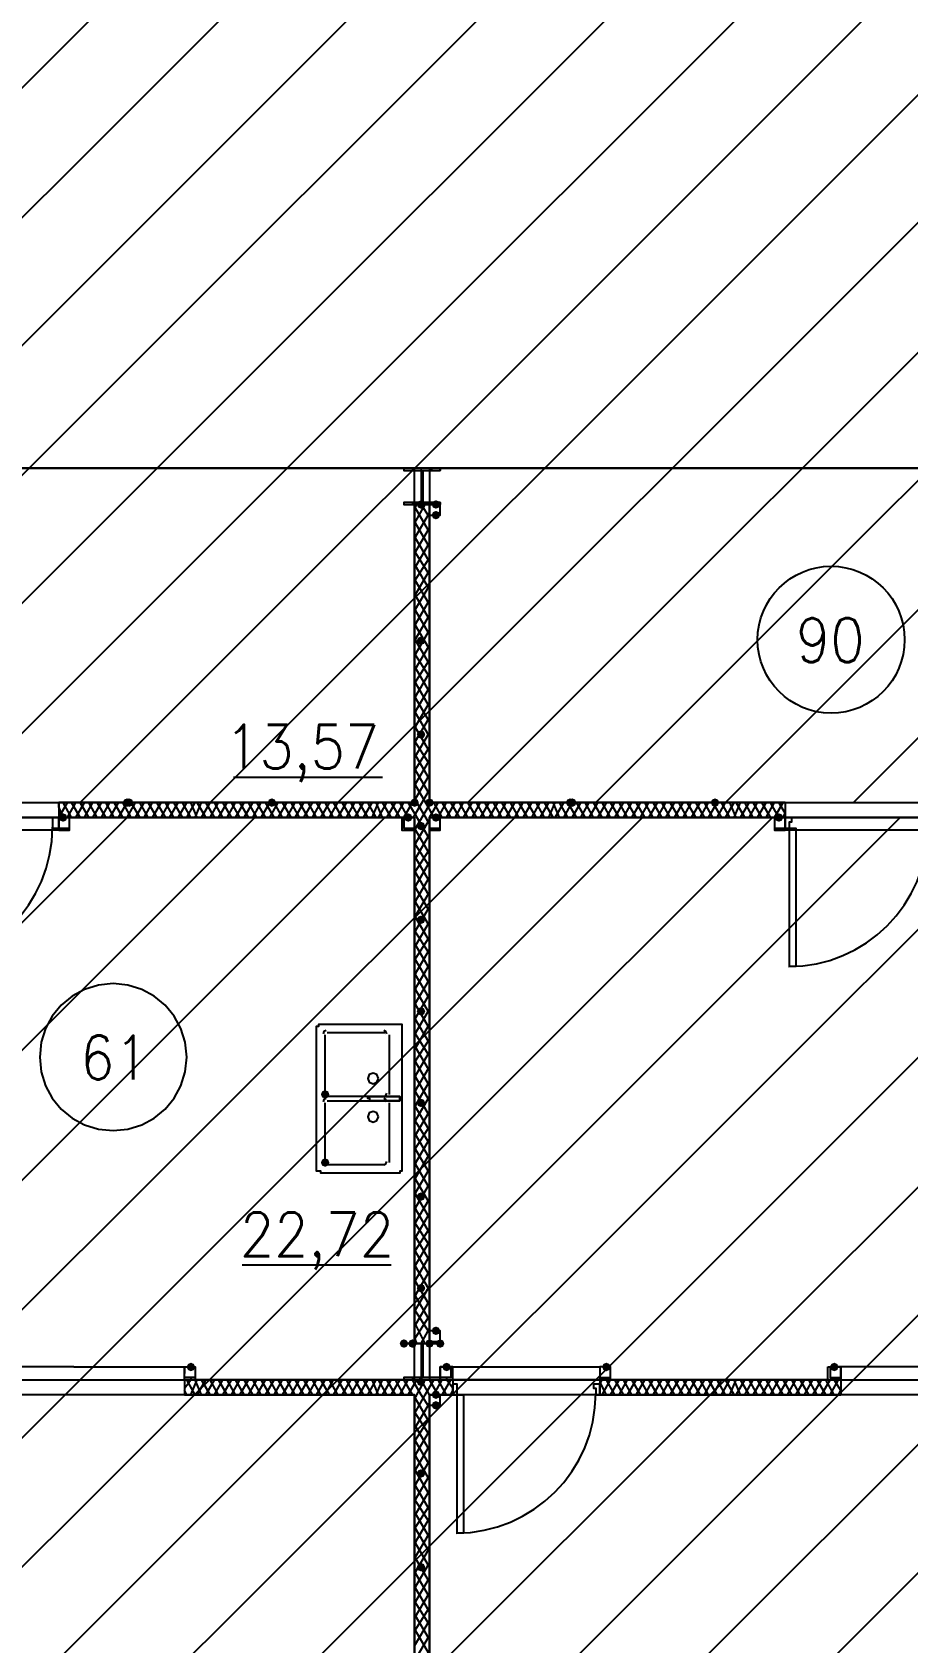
# Model space of a CAD drawing. Header units: millimetres. Extents: x 0 to 420, y 0 to 297.
# Drawn here: x 335.98 to 353.38, y 147.98 to 179.99 of the extents above; entities that cross this region are included whole.
import ezdxf

# ---------------------------------------------------------------- set-up
doc = ezdxf.new("R2010")
doc.units = ezdxf.units.MM
doc.layers.get('0').update_dxf_attribs({"linetype": 'CONTINUOUS'})
doc.styles.get("Standard").update_dxf_attribs({"font": 'STANDARD'})

msp = doc.modelspace()

# ---------------------------------------------------------------- hatches: boundary and pattern name
at = {"true_color": 0x000007}
for points in [[(343.789, 170.603333), (343.764129, 170.543537), (343.704333, 170.518667), (343.644537, 170.543537), (343.619667, 170.603333), (343.644537, 170.663129), (343.704333, 170.688), (343.764129, 170.663129)], [(344.085333, 170.603333), (344.060462, 170.543537), (344.000667, 170.518667), (343.940871, 170.543537), (343.916, 170.603333), (343.940871, 170.663129), (344.000667, 170.688), (344.060462, 170.663129)], [(344.085333, 170.391667), (344.060462, 170.331871), (344.000667, 170.307), (343.940871, 170.331871), (343.916, 170.391667), (343.940871, 170.451462), (344.000667, 170.476333), (344.060462, 170.451463)], [(343.789, 167.894), (343.764129, 167.834204), (343.704333, 167.809333), (343.644537, 167.834204), (343.619667, 167.894), (343.644537, 167.953796), (343.704333, 167.978667), (343.764129, 167.953796)], [(343.789, 166.031333), (343.764129, 165.971537), (343.704333, 165.946667), (343.644537, 165.971537), (343.619667, 166.031333), (343.644537, 166.091129), (343.704333, 166.116), (343.764129, 166.091129)], [(336.677, 164.380333), (336.652129, 164.320537), (336.592333, 164.295667), (336.532537, 164.320537), (336.507667, 164.380333), (336.532537, 164.440129), (336.592333, 164.465), (336.652129, 164.440129)], [(343.535, 164.380333), (343.510129, 164.320537), (343.450333, 164.295667), (343.390538, 164.320537), (343.365667, 164.380333), (343.390537, 164.440129), (343.450333, 164.465), (343.510129, 164.440129)], [(343.789, 164.211), (343.764129, 164.151204), (343.704333, 164.126333), (343.644537, 164.151204), (343.619667, 164.211), (343.644537, 164.270796), (343.704333, 164.295667), (343.764129, 164.270796)], [(344.085333, 164.380333), (344.060462, 164.320537), (344.000667, 164.295667), (343.940871, 164.320537), (343.916, 164.380333), (343.940871, 164.440129), (344.000667, 164.465), (344.060462, 164.440129)], [(350.901, 164.380333), (350.876129, 164.320537), (350.816333, 164.295667), (350.756537, 164.320537), (350.731667, 164.380333), (350.756537, 164.440129), (350.816333, 164.465), (350.876129, 164.440129)], [(343.789, 162.348333), (343.764129, 162.288537), (343.704333, 162.263667), (343.644537, 162.288537), (343.619667, 162.348333), (343.644537, 162.408129), (343.704333, 162.433), (343.764129, 162.408129)], [(343.789, 160.528), (343.764129, 160.468204), (343.704333, 160.443333), (343.644537, 160.468204), (343.619667, 160.528), (343.644537, 160.587796), (343.704333, 160.612667), (343.764129, 160.587796)], [(341.884, 158.877), (341.859129, 158.817204), (341.799333, 158.792333), (341.739537, 158.817204), (341.714667, 158.877), (341.739537, 158.936796), (341.799333, 158.961667), (341.859129, 158.936796)], [(343.789, 158.707667), (343.764129, 158.647871), (343.704333, 158.623), (343.644537, 158.647871), (343.619667, 158.707667), (343.644537, 158.767462), (343.704333, 158.792333), (343.764129, 158.767463)], [(341.884, 157.522333), (341.859129, 157.462538), (341.799333, 157.437667), (341.739537, 157.462538), (341.714667, 157.522333), (341.739537, 157.582129), (341.799333, 157.607), (341.859129, 157.582129)], [(343.789, 156.845), (343.764129, 156.785204), (343.704333, 156.760333), (343.644537, 156.785204), (343.619667, 156.845), (343.644537, 156.904796), (343.704333, 156.929667), (343.764129, 156.904796)], [(343.789, 155.024667), (343.764129, 154.964871), (343.704333, 154.94), (343.644537, 154.964871), (343.619667, 155.024667), (343.644537, 155.084462), (343.704333, 155.109333), (343.764129, 155.084463)], [(343.450333, 153.924), (343.425462, 153.864204), (343.365667, 153.839333), (343.305871, 153.864204), (343.281, 153.924), (343.305871, 153.983796), (343.365667, 154.008667), (343.425462, 153.983796)], [(343.619667, 153.924), (343.594796, 153.864204), (343.535, 153.839333), (343.475204, 153.864204), (343.450333, 153.924), (343.475204, 153.983796), (343.535, 154.008667), (343.594796, 153.983796)], [(343.958333, 153.924), (343.933463, 153.864204), (343.873667, 153.839333), (343.813871, 153.864204), (343.789, 153.924), (343.813871, 153.983796), (343.873667, 154.008667), (343.933462, 153.983796)], [(344.085333, 154.178), (344.060462, 154.118204), (344.000667, 154.093333), (343.940871, 154.118204), (343.916, 154.178), (343.940871, 154.237796), (344.000667, 154.262667), (344.060462, 154.237796)], [(344.17, 153.924), (344.145129, 153.864204), (344.085333, 153.839333), (344.025538, 153.864204), (344.000667, 153.924), (344.025537, 153.983796), (344.085333, 154.008667), (344.145129, 153.983796)], [(339.217, 153.458333), (339.192129, 153.398537), (339.132333, 153.373667), (339.072538, 153.398537), (339.047667, 153.458333), (339.072537, 153.518129), (339.132333, 153.543), (339.192129, 153.518129)], [(344.297, 153.458333), (344.272129, 153.398537), (344.212333, 153.373667), (344.152537, 153.398537), (344.127667, 153.458333), (344.152537, 153.518129), (344.212333, 153.543), (344.272129, 153.518129)], [(347.472, 153.458333), (347.447129, 153.398537), (347.387333, 153.373667), (347.327538, 153.398537), (347.302667, 153.458333), (347.327537, 153.518129), (347.387333, 153.543), (347.447129, 153.518129)], [(352.001667, 153.458333), (351.976796, 153.398537), (351.917, 153.373667), (351.857204, 153.398537), (351.832333, 153.458333), (351.857204, 153.518129), (351.917, 153.543), (351.976796, 153.518129)], [(343.789, 153.162), (343.764129, 153.102204), (343.704333, 153.077333), (343.644537, 153.102204), (343.619667, 153.162), (343.644537, 153.221796), (343.704333, 153.246667), (343.764129, 153.221796)], [(344.085333, 152.908), (344.060462, 152.848204), (344.000667, 152.823333), (343.940871, 152.848204), (343.916, 152.908), (343.940871, 152.967796), (344.000667, 152.992667), (344.060462, 152.967796)], [(344.085333, 152.696333), (344.060462, 152.636537), (344.000667, 152.611667), (343.940871, 152.636537), (343.916, 152.696333), (343.940871, 152.756129), (344.000667, 152.781), (344.060462, 152.756129)], [(343.789, 151.341667), (343.764129, 151.281871), (343.704333, 151.257), (343.644537, 151.281871), (343.619667, 151.341667), (343.644537, 151.401462), (343.704333, 151.426333), (343.764129, 151.401463)], [(343.789, 149.479), (343.764129, 149.419204), (343.704333, 149.394333), (343.644537, 149.419204), (343.619667, 149.479), (343.644537, 149.538796), (343.704333, 149.563667), (343.764129, 149.538796)]]:
    msp.add_hatch(color=0, dxfattribs=at).paths.add_polyline_path(points, flags=0)
h = msp.add_hatch(color=0, dxfattribs=at)
h.paths.add_polyline_path([(336.507667, 164.676667), (343.577333, 164.676667)], flags=0)
h.paths.add_polyline_path([(343.577333, 164.676667), (336.507667, 164.676667)], flags=0)
at = {"true_color": 0x0000fe}
for points in [[(337.947, 164.676667), (337.922129, 164.616871), (337.862333, 164.592), (337.802538, 164.616871), (337.777667, 164.676667), (337.802537, 164.736462), (337.862333, 164.761333), (337.922129, 164.736463)], [(337.989333, 164.676667), (337.964462, 164.616871), (337.904667, 164.592), (337.844871, 164.616871), (337.82, 164.676667), (337.844871, 164.736462), (337.904667, 164.761333), (337.964462, 164.736463)], [(340.825667, 164.676667), (340.800796, 164.616871), (340.741, 164.592), (340.681204, 164.616871), (340.656333, 164.676667), (340.681204, 164.736462), (340.741, 164.761333), (340.800796, 164.736463)], [(340.825667, 164.676667), (340.800796, 164.616871), (340.741, 164.592), (340.681204, 164.616871), (340.656333, 164.676667), (340.681204, 164.736462), (340.741, 164.761333), (340.800796, 164.736463)], [(343.662, 164.676667), (343.637129, 164.616871), (343.577333, 164.592), (343.517538, 164.616871), (343.492667, 164.676667), (343.517537, 164.736462), (343.577333, 164.761333), (343.637129, 164.736463)], [(343.958333, 164.676667), (343.933463, 164.616871), (343.873667, 164.592), (343.813871, 164.616871), (343.789, 164.676667), (343.813871, 164.736462), (343.873667, 164.761333), (343.933462, 164.736463)], [(343.958333, 164.676667), (343.933463, 164.616871), (343.873667, 164.592), (343.813871, 164.616871), (343.789, 164.676667), (343.813871, 164.736462), (343.873667, 164.761333), (343.933462, 164.736463)], [(346.752333, 164.676667), (346.727462, 164.616871), (346.667667, 164.592), (346.607871, 164.616871), (346.583, 164.676667), (346.607871, 164.736462), (346.667667, 164.761333), (346.727462, 164.736463)], [(346.794667, 164.676667), (346.769796, 164.616871), (346.71, 164.592), (346.650204, 164.616871), (346.625333, 164.676667), (346.650204, 164.736462), (346.71, 164.761333), (346.769796, 164.736463)], [(349.631, 164.676667), (349.606129, 164.616871), (349.546333, 164.592), (349.486537, 164.616871), (349.461667, 164.676667), (349.486537, 164.736462), (349.546333, 164.761333), (349.606129, 164.736463)]]:
    msp.add_hatch(color=0, dxfattribs=at).paths.add_polyline_path(points, flags=0)
at = {"true_color": 0x000007}
h = msp.add_hatch(color=0, dxfattribs=at)
h.paths.add_polyline_path([(343.873667, 164.676667), (350.943333, 164.676667)], flags=0)
h.paths.add_polyline_path([(350.943333, 164.676667), (343.873667, 164.676667)], flags=0)

# ---------------------------------------------------------------- linework, layer by layer
at = {"color": 0, "true_color": 0x000020}
for points in [[(321.564, 164.676666), (345.736334, 188.848999)], [(324.146334, 164.676666), (348.318667, 188.848999)], [(326.686334, 164.676666), (350.858667, 188.848999)], [(329.268667, 164.676666), (353.441, 188.848999)], [(331.808667, 164.676666), (355.981, 188.848999)], [(334.391, 164.676666), (358.563334, 188.848999)], [(336.931, 164.676666), (361.103334, 188.848999)], [(339.513334, 164.676666), (363.685667, 188.848999)], [(342.053334, 164.676666), (366.225667, 188.848999)], [(344.635667, 164.676666), (368.808, 188.848999)], [(347.175667, 164.676666), (371.348, 188.848999)], [(349.758, 164.676666), (373.930334, 188.848999)], [(352.298, 164.676666), (376.470334, 188.848999)]]:
    msp.add_lwpolyline(points, dxfattribs=at)
at = {"color": 0, "true_color": 0x000008}
msp.add_lwpolyline([(256.413, 171.323), (377.867333, 171.323), (377.867333, 182.202667), (256.413, 182.202667)], close=True, dxfattribs=at)
at = {"color": 0, "true_color": 0x0000ab}
for points in [[(326.474667, 171.323), (326.474667, 164.676667), (343.577333, 164.676667), (343.577333, 171.323)], [(360.976333, 164.676667), (360.976333, 171.323), (343.873667, 171.323), (343.873667, 164.676667)]]:
    msp.add_lwpolyline(points, close=True, dxfattribs=at)
at = {"color": 0, "true_color": 0x000007}
for points in [[(343.365667, 171.323), (343.365667, 171.280667)], [(343.535, 171.323), (343.535, 171.280667)], [(343.704333, 171.323), (343.704333, 170.603333)], [(343.916, 171.323), (343.916, 171.280667)], [(344.085333, 171.323), (344.085333, 171.280667)], [(343.365667, 170.645667), (343.365667, 170.603333)], [(343.535, 170.645667), (343.535, 170.603333)], [(343.916, 170.645667), (343.916, 170.603333)], [(344.085333, 170.645667), (344.085333, 170.603333)], [(343.577333, 170.518667), (343.619667, 170.603333)], [(343.577333, 170.222333), (343.789, 170.603333)], [(343.577333, 170.603333), (343.577333, 164.676667)], [(343.873667, 164.676667), (343.873667, 170.603333), (343.577333, 170.603333)], [(343.873667, 170.053), (343.577333, 170.561)], [(343.577333, 169.926), (343.873667, 170.434)], [(343.873667, 170.349333), (343.704333, 170.603333)], [(343.873667, 169.756667), (343.577333, 170.264667)], [(343.577333, 169.629667), (343.873667, 170.137667)], [(343.873667, 169.460333), (343.577333, 169.968333)], [(343.577333, 169.333333), (343.873667, 169.841333)], [(343.873667, 169.206333), (343.577333, 169.672)], [(343.577333, 169.079333), (343.873667, 169.545)], [(343.873667, 168.91), (343.577333, 169.418)], [(343.577333, 168.783), (343.873667, 169.291)], [(343.873667, 168.613667), (343.577333, 169.121667)], [(343.577333, 168.486667), (343.873667, 168.994667)], [(343.873667, 168.317333), (343.577333, 168.825333)], [(343.577333, 168.190333), (343.873667, 168.698333)], [(343.873667, 168.021), (343.577333, 168.529)], [(343.577333, 167.894), (343.873667, 168.402)], [(343.873667, 167.724667), (343.577333, 168.232667)], [(343.577333, 167.597667), (343.873667, 168.105667)], [(343.873667, 167.428333), (343.577333, 167.936333)], [(343.577333, 167.301333), (343.873667, 167.809333)], [(343.873667, 167.174333), (343.577333, 167.64)], [(343.577333, 167.047333), (343.873667, 167.513)], [(343.873667, 166.878), (343.577333, 167.386)], [(343.577333, 166.751), (343.873667, 167.259)], [(343.873667, 166.581667), (343.577333, 167.089667)], [(343.577333, 166.454667), (343.873667, 166.962667)], [(343.873667, 166.285333), (343.577333, 166.793333)], [(343.577333, 166.158333), (343.873667, 166.666333)], [(343.873667, 165.989), (343.577333, 166.497)], [(343.577333, 165.862), (343.873667, 166.37)], [(343.873667, 165.692667), (343.577333, 166.200667)], [(343.577333, 165.565667), (343.873667, 166.073667)], [(343.873667, 165.438667), (343.577333, 165.904333)], [(343.577333, 165.311667), (343.873667, 165.777333)], [(343.873667, 165.142333), (343.577333, 165.650333)], [(343.577333, 165.015333), (343.873667, 165.523333)], [(343.873667, 164.846), (343.577333, 165.354)], [(343.577333, 164.719), (343.873667, 165.227)], [(339.979, 165.184667), (342.942333, 165.184667)], [(343.873667, 164.549667), (343.577333, 165.057667)], [(343.577333, 164.422667), (343.873667, 164.930667)], [(336.507667, 164.592), (336.507667, 164.676667)], [(336.507667, 164.380333), (336.677, 164.676667)], [(336.507667, 164.676667), (343.577333, 164.676667), (336.507667, 164.676667), (343.577333, 164.676667)], [(336.507667, 164.676667), (336.507667, 164.380333)], [(336.507667, 164.676667), (336.507667, 164.380333)], [(343.577333, 164.676667), (336.507667, 164.676667)], [(336.592333, 164.380333), (336.507667, 164.592)], [(336.761667, 164.380333), (336.592333, 164.676667)], [(336.677, 164.380333), (336.846333, 164.676667)], [(336.931, 164.380333), (336.761667, 164.676667)], [(336.846333, 164.380333), (337.015667, 164.676667)], [(337.100333, 164.380333), (336.931, 164.676667)], [(337.015667, 164.380333), (337.185, 164.676667)], [(337.269667, 164.380333), (337.100333, 164.676667)], [(337.185, 164.380333), (337.354333, 164.676667)], [(337.439, 164.380333), (337.269667, 164.676667)], [(337.354333, 164.380333), (337.523667, 164.676667)], [(337.608333, 164.380333), (337.439, 164.676667)], [(337.523667, 164.380333), (337.693, 164.676667)], [(337.777667, 164.380333), (337.608333, 164.676667)], [(337.693, 164.380333), (337.862333, 164.676667)], [(337.947, 164.380333), (337.777667, 164.676667)], [(337.862333, 164.380333), (338.031667, 164.676667)], [(338.116333, 164.380333), (337.947, 164.676667)], [(338.031667, 164.380333), (338.201, 164.676667)], [(338.285667, 164.380333), (338.116333, 164.676667)], [(338.201, 164.380333), (338.370333, 164.676667)], [(338.455, 164.380333), (338.285667, 164.676667)], [(338.370333, 164.380333), (338.539667, 164.676667)], [(338.624333, 164.380333), (338.455, 164.676667)], [(338.539667, 164.380333), (338.709, 164.676667)], [(338.793667, 164.380333), (338.624333, 164.676667)], [(338.709, 164.380333), (338.878333, 164.676667)], [(338.963, 164.380333), (338.793667, 164.676667)], [(338.878333, 164.380333), (339.047667, 164.676667)], [(339.132333, 164.380333), (338.963, 164.676667)], [(339.047667, 164.380333), (339.217, 164.676667)], [(339.259333, 164.380333), (339.132333, 164.676667)], [(339.217, 164.380333), (339.344, 164.676667)], [(339.428667, 164.380333), (339.259333, 164.676667)], [(339.344, 164.380333), (339.513333, 164.676667)], [(339.598, 164.380333), (339.428667, 164.676667)], [(339.513333, 164.380333), (339.682667, 164.676667)], [(339.767333, 164.380333), (339.598, 164.676667)], [(339.682667, 164.380333), (339.852, 164.676667)], [(339.936667, 164.380333), (339.767333, 164.676667)], [(339.852, 164.380333), (340.021333, 164.676667)], [(340.106, 164.380333), (339.936667, 164.676667)], [(340.021333, 164.380333), (340.190667, 164.676667)], [(340.275333, 164.380333), (340.106, 164.676667)], [(340.190667, 164.380333), (340.36, 164.676667)], [(340.444667, 164.380333), (340.275333, 164.676667)], [(340.36, 164.380333), (340.529333, 164.676667)], [(340.614, 164.380333), (340.444667, 164.676667)], [(340.529333, 164.380333), (340.698667, 164.676667)], [(340.783333, 164.380333), (340.614, 164.676667)], [(340.698667, 164.380333), (340.868, 164.676667)], [(340.952667, 164.380333), (340.783333, 164.676667)], [(340.868, 164.380333), (341.037333, 164.676667)], [(341.122, 164.380333), (340.952667, 164.676667)], [(341.037333, 164.380333), (341.206667, 164.676667)], [(341.291333, 164.380333), (341.122, 164.676667)], [(341.206667, 164.380333), (341.376, 164.676667)], [(341.460667, 164.380333), (341.291333, 164.676667)], [(341.376, 164.380333), (341.545333, 164.676667)], [(341.63, 164.380333), (341.460667, 164.676667)], [(341.545333, 164.380333), (341.714667, 164.676667)], [(341.799333, 164.380333), (341.63, 164.676667)], [(341.714667, 164.380333), (341.884, 164.676667)], [(341.968667, 164.380333), (341.799333, 164.676667)], [(341.884, 164.380333), (342.053333, 164.676667)], [(342.138, 164.380333), (341.968667, 164.676667)], [(342.053333, 164.380333), (342.222667, 164.676667)], [(342.307333, 164.380333), (342.138, 164.676667)], [(342.222667, 164.380333), (342.392, 164.676667)], [(342.476667, 164.380333), (342.307333, 164.676667)], [(342.392, 164.380333), (342.561333, 164.676667)], [(342.646, 164.380333), (342.476667, 164.676667)], [(342.561333, 164.380333), (342.730667, 164.676667)], [(342.815333, 164.380333), (342.646, 164.676667)], [(342.730667, 164.380333), (342.857667, 164.676667)], [(342.942333, 164.380333), (342.815333, 164.676667)], [(342.857667, 164.380333), (343.027, 164.676667)], [(343.111667, 164.380333), (342.942333, 164.676667)], [(343.027, 164.380333), (343.196333, 164.676667)], [(343.281, 164.380333), (343.111667, 164.676667)], [(343.196333, 164.380333), (343.365667, 164.676667)], [(343.450333, 164.380333), (343.281, 164.676667)], [(343.365667, 164.380333), (343.535, 164.676667)], [(343.577333, 164.465), (343.450333, 164.676667)], [(343.873667, 164.253333), (343.577333, 164.761333)], [(343.577333, 164.126333), (343.873667, 164.634333)], [(343.873667, 164.634333), (343.873667, 164.676667)], [(343.873667, 164.380333), (344.043, 164.676667)], [(350.943333, 164.676667), (343.873667, 164.676667), (350.943333, 164.676667), (343.873667, 164.676667)], [(350.943333, 164.676667), (343.873667, 164.676667)], [(344.127667, 164.380333), (343.958333, 164.676667)], [(344.043, 164.380333), (344.212333, 164.676667)], [(344.297, 164.380333), (344.127667, 164.676667)], [(344.212333, 164.380333), (344.381667, 164.676667)], [(344.466333, 164.380333), (344.297, 164.676667)], [(344.381667, 164.380333), (344.551, 164.676667)], [(344.635667, 164.380333), (344.466333, 164.676667)], [(344.551, 164.380333), (344.720333, 164.676667)], [(344.805, 164.380333), (344.635667, 164.676667)], [(344.720333, 164.380333), (344.889667, 164.676667)], [(344.974333, 164.380333), (344.805, 164.676667)], [(344.889667, 164.380333), (345.059, 164.676667)], [(345.143667, 164.380333), (344.974333, 164.676667)], [(345.059, 164.380333), (345.228333, 164.676667)], [(345.313, 164.380333), (345.143667, 164.676667)], [(345.228333, 164.380333), (345.397667, 164.676667)], [(345.482333, 164.380333), (345.313, 164.676667)], [(345.397667, 164.380333), (345.567, 164.676667)], [(345.651667, 164.380333), (345.482333, 164.676667)], [(345.567, 164.380333), (345.736333, 164.676667)], [(345.821, 164.380333), (345.651667, 164.676667)], [(345.736333, 164.380333), (345.905667, 164.676667)], [(345.990333, 164.380333), (345.821, 164.676667)], [(345.905667, 164.380333), (346.075, 164.676667)], [(346.159667, 164.380333), (345.990333, 164.676667)], [(346.075, 164.380333), (346.244333, 164.676667)], [(346.329, 164.380333), (346.159667, 164.676667)], [(346.244333, 164.380333), (346.371333, 164.676667)], [(346.456, 164.380333), (346.329, 164.676667)], [(346.371333, 164.380333), (346.540667, 164.676667)], [(346.625333, 164.380333), (346.456, 164.676667)], [(346.540667, 164.380333), (346.71, 164.676667)], [(346.794667, 164.380333), (346.625333, 164.676667)], [(346.71, 164.380333), (346.879333, 164.676667)], [(346.964, 164.380333), (346.794667, 164.676667)], [(346.879333, 164.380333), (347.048667, 164.676667)], [(347.133333, 164.380333), (346.964, 164.676667)], [(347.048667, 164.380333), (347.218, 164.676667)], [(347.302667, 164.380333), (347.133333, 164.676667)], [(347.218, 164.380333), (347.387333, 164.676667)], [(347.472, 164.380333), (347.302667, 164.676667)], [(347.387333, 164.380333), (347.556667, 164.676667)], [(347.641333, 164.380333), (347.472, 164.676667)], [(347.556667, 164.380333), (347.726, 164.676667)], [(347.810667, 164.380333), (347.641333, 164.676667)], [(347.726, 164.380333), (347.895333, 164.676667)], [(347.98, 164.380333), (347.810667, 164.676667)], [(347.895333, 164.380333), (348.064667, 164.676667)], [(348.149333, 164.380333), (347.98, 164.676667)], [(348.064667, 164.380333), (348.234, 164.676667)], [(348.318667, 164.380333), (348.149333, 164.676667)], [(348.234, 164.380333), (348.403333, 164.676667)], [(348.488, 164.380333), (348.318667, 164.676667)], [(348.403333, 164.380333), (348.572667, 164.676667)], [(348.657333, 164.380333), (348.488, 164.676667)], [(348.572667, 164.380333), (348.742, 164.676667)], [(348.826667, 164.380333), (348.657333, 164.676667)], [(348.742, 164.380333), (348.911333, 164.676667)], [(348.996, 164.380333), (348.826667, 164.676667)], [(348.911333, 164.380333), (349.080667, 164.676667)], [(349.165333, 164.380333), (348.996, 164.676667)], [(349.080667, 164.380333), (349.25, 164.676667)], [(349.334667, 164.380333), (349.165333, 164.676667)], [(349.25, 164.380333), (349.419333, 164.676667)], [(349.504, 164.380333), (349.334667, 164.676667)], [(349.419333, 164.380333), (349.588667, 164.676667)], [(349.673333, 164.380333), (349.504, 164.676667)], [(349.588667, 164.380333), (349.758, 164.676667)], [(349.842667, 164.380333), (349.673333, 164.676667)], [(349.758, 164.380333), (349.927333, 164.676667)], [(349.969667, 164.380333), (349.842667, 164.676667)], [(349.927333, 164.380333), (350.054333, 164.676667)], [(350.139, 164.380333), (349.969667, 164.676667)], [(350.054333, 164.380333), (350.223667, 164.676667)], [(350.308333, 164.380333), (350.139, 164.676667)], [(350.223667, 164.380333), (350.393, 164.676667)], [(350.477667, 164.380333), (350.308333, 164.676667)], [(350.393, 164.380333), (350.562333, 164.676667)], [(350.647, 164.380333), (350.477667, 164.676667)], [(350.562333, 164.380333), (350.731667, 164.676667)], [(350.816333, 164.380333), (350.647, 164.676667)], [(350.731667, 164.380333), (350.901, 164.676667)], [(350.943333, 164.465), (350.816333, 164.676667)], [(350.943333, 164.676667), (350.943333, 164.380333)], [(350.943333, 164.676667), (350.943333, 164.380333)], [(335.026, 164.380333), (336.507667, 164.380333), (336.507667, 164.253333)], [(336.507667, 164.253333), (336.507667, 164.126333), (335.026, 164.126333)], [(336.507667, 164.380333), (343.577333, 164.380333)], [(343.535, 164.380333), (343.577333, 164.422667)], [(343.873667, 163.957), (343.577333, 164.465)], [(343.577333, 164.380333), (343.577333, 153.924), (343.873667, 153.924), (343.873667, 164.380333)], [(343.577333, 163.83), (343.873667, 164.338)], [(343.958333, 164.380333), (343.873667, 164.549667)], [(343.873667, 164.380333), (350.943333, 164.380333)], [(350.901, 164.380333), (350.943333, 164.465)], [(350.943333, 164.253333), (350.943333, 164.380333), (352.425, 164.380333)], [(352.425, 164.126333), (350.943333, 164.126333), (350.943333, 164.253333)], [(352.425, 164.380333), (353.864333, 164.380333), (353.864333, 164.253333)], [(353.864333, 164.253333), (353.864333, 164.126333), (352.425, 164.126333)], [(333.607833, 161.417), (333.891342, 161.431316), (334.16666, 161.473334), (334.432395, 161.54166), (334.687151, 161.634901), (334.929537, 161.751663), (335.158157, 161.890552), (335.371619, 162.050176), (335.568528, 162.229139), (335.747491, 162.426048), (335.907114, 162.639509), (336.046004, 162.86813), (336.162766, 163.110515), (336.256007, 163.365272), (336.324333, 163.631006), (336.366351, 163.906325), (336.380667, 164.189833)], [(336.592333, 164.168667), (336.592333, 164.126333)], [(343.450333, 164.168667), (343.450333, 164.126333)], [(343.873667, 163.660667), (343.577333, 164.168667)], [(343.577333, 163.533667), (343.873667, 164.041667)], [(344.000667, 164.168667), (344.000667, 164.126333)], [(350.816333, 164.168667), (350.816333, 164.126333)], [(351.006833, 161.417), (351.290342, 161.431316), (351.56566, 161.473334), (351.831395, 161.54166), (352.086151, 161.634901), (352.328537, 161.751663), (352.557157, 161.890552), (352.770619, 162.050176), (352.967528, 162.229139), (353.146491, 162.426048), (353.306114, 162.639509), (353.445004, 162.86813), (353.561766, 163.110515), (353.655007, 163.365272), (353.723333, 163.631006), (353.765351, 163.906325), (353.779667, 164.189833)], [(343.873667, 163.406667), (343.577333, 163.872333)], [(343.577333, 163.279667), (343.873667, 163.745333)], [(343.873667, 163.110333), (343.577333, 163.618333)], [(343.577333, 162.983333), (343.873667, 163.491333)], [(343.873667, 162.814), (343.577333, 163.322)], [(343.577333, 162.687), (343.873667, 163.195)], [(343.873667, 162.517667), (343.577333, 163.025667)], [(343.577333, 162.390667), (343.873667, 162.898667)], [(343.873667, 162.221333), (343.577333, 162.729333)], [(343.577333, 162.094333), (343.873667, 162.602333)], [(343.873667, 161.925), (343.577333, 162.433)], [(343.577333, 161.798), (343.873667, 162.306)], [(343.873667, 161.671), (343.577333, 162.136667)], [(343.577333, 161.544), (343.873667, 162.009667)], [(343.873667, 161.374667), (343.577333, 161.882667)], [(343.577333, 161.247667), (343.873667, 161.755667)], [(343.873667, 161.078333), (343.577333, 161.586333)], [(343.577333, 160.951333), (343.873667, 161.459333)], [(339.047667, 159.617833), (339.017995, 159.912177), (338.932894, 160.186329), (338.798238, 160.434416), (338.619899, 160.650566), (338.403749, 160.828905), (338.155662, 160.963561), (337.88151, 161.048661), (337.587167, 161.078333), (337.292823, 161.048661), (337.018671, 160.963561), (336.770584, 160.828905), (336.554434, 160.650566), (336.376095, 160.434416), (336.241439, 160.186329), (336.156339, 159.912177), (336.126667, 159.617833)], [(343.873667, 160.782), (343.577333, 161.29)], [(343.577333, 160.655), (343.873667, 161.163)], [(343.873667, 160.485667), (343.577333, 160.993667)], [(343.577333, 160.358667), (343.873667, 160.866667)], [(343.873667, 160.189333), (343.577333, 160.697333)], [(343.577333, 160.062333), (343.873667, 160.570333)], [(343.873667, 159.893), (343.577333, 160.401)], [(341.8205, 160.147), (341.775605, 160.128394), (341.757, 160.0835)], [(341.841667, 160.104667), (342.984667, 160.104667)], [(343.027, 160.0835), (343.008394, 160.128394), (342.9635, 160.147)], [(343.577333, 159.766), (343.873667, 160.274)], [(343.873667, 159.639), (343.577333, 160.104667)], [(341.799333, 158.877), (341.799333, 160.062333)], [(343.069333, 160.062333), (343.069333, 158.877)], [(343.577333, 159.512), (343.873667, 159.977667)], [(343.873667, 159.342667), (343.577333, 159.850667)], [(336.126667, 159.617833), (336.156339, 159.32349), (336.241439, 159.049338), (336.376095, 158.801251), (336.554434, 158.585101), (336.770584, 158.406762), (337.018671, 158.272106), (337.292823, 158.187005), (337.587167, 158.157333), (337.88151, 158.187005), (338.155662, 158.272106), (338.403749, 158.406762), (338.619899, 158.585101), (338.798238, 158.801251), (338.932894, 159.049338), (339.017995, 159.32349), (339.047667, 159.617833)], [(343.577333, 159.215667), (343.873667, 159.723667)], [(343.873667, 159.046333), (343.577333, 159.554333)], [(343.577333, 158.919333), (343.873667, 159.427333)], [(343.873667, 158.75), (343.577333, 159.258)], [(343.577333, 158.623), (343.873667, 159.131)], [(341.757, 158.898167), (341.775605, 158.853272), (341.8205, 158.834667)], [(342.984667, 158.834667), (341.841667, 158.834667)], [(342.9635, 158.834667), (343.008394, 158.853272), (343.027, 158.898167)], [(343.873667, 158.453667), (343.577333, 158.961667)], [(343.577333, 158.326667), (343.873667, 158.834667)], [(341.8205, 158.792333), (341.775605, 158.773728), (341.757, 158.728833)], [(341.799333, 157.522333), (341.799333, 158.707667)], [(341.841667, 158.75), (342.984667, 158.75)], [(343.027, 158.728833), (343.008394, 158.773728), (342.9635, 158.792333)], [(343.069333, 158.707667), (343.069333, 157.522333)], [(343.873667, 158.157333), (343.577333, 158.665333)], [(343.577333, 158.030333), (343.873667, 158.538333)], [(343.873667, 157.903333), (343.577333, 158.369)], [(343.577333, 157.776333), (343.873667, 158.242)], [(343.873667, 157.607), (343.577333, 158.115)], [(343.577333, 157.48), (343.873667, 157.988)], [(341.757, 157.5435), (341.775605, 157.498606), (341.8205, 157.48)], [(342.9635, 157.48), (343.008394, 157.498606), (343.027, 157.5435)], [(343.873667, 157.310667), (343.577333, 157.818667)], [(343.577333, 157.183667), (343.873667, 157.691667)], [(343.873667, 157.014333), (343.577333, 157.522333)], [(342.984667, 157.48), (341.841667, 157.48)], [(343.577333, 156.887333), (343.873667, 157.395333)], [(343.873667, 156.718), (343.577333, 157.226)], [(343.577333, 156.591), (343.873667, 157.099)], [(343.873667, 156.421667), (343.577333, 156.929667)], [(343.577333, 156.294667), (343.873667, 156.802667)], [(343.873667, 156.125333), (343.577333, 156.633333)], [(343.577333, 155.998333), (343.873667, 156.506333)], [(343.873667, 155.871333), (343.577333, 156.337)], [(343.577333, 155.744333), (343.873667, 156.21)], [(343.873667, 155.575), (343.577333, 156.083)], [(343.577333, 155.448), (343.873667, 155.956)], [(343.873667, 155.278667), (343.577333, 155.786667)], [(343.577333, 155.151667), (343.873667, 155.659667)], [(340.148333, 155.490333), (343.111667, 155.490333)], [(343.873667, 154.982333), (343.577333, 155.490333)], [(343.577333, 154.855333), (343.873667, 155.363333)], [(343.873667, 154.686), (343.577333, 155.194)], [(343.577333, 154.559), (343.873667, 155.067)], [(343.873667, 154.389667), (343.577333, 154.897667)], [(343.577333, 154.262667), (343.873667, 154.770667)], [(343.873667, 154.135667), (343.577333, 154.601333)], [(343.577333, 154.008667), (343.873667, 154.474333)], [(343.789, 153.924), (343.577333, 154.347333)], [(343.619667, 153.924), (343.577333, 154.051)], [(343.704333, 153.924), (343.873667, 154.220333)], [(343.704333, 153.924), (343.704333, 153.204333)], [(344.000667, 153.966333), (344.000667, 153.924)], [(336.804, 153.458333), (334.645, 153.458333), (334.645, 153.331333)], [(336.804, 153.458333), (339.005333, 153.458333), (339.217, 153.458333), (339.217, 153.246667), (339.005333, 153.246667), (339.005333, 153.458333), (339.217, 153.458333), (339.217, 153.204333), (339.005333, 153.204333), (339.005333, 153.458333), (339.005333, 153.331333)], [(344.339333, 153.331333), (344.339333, 153.458333), (345.778667, 153.458333)], [(345.778667, 153.458333), (347.260333, 153.458333), (347.260333, 153.331333)], [(354.203, 153.458333), (352.044, 153.458333), (352.044, 153.331333)], [(334.645, 153.331333), (334.645, 153.204333), (336.804, 153.204333)], [(336.804, 153.204333), (339.005333, 153.204333), (339.005333, 153.331333)], [(339.005333, 153.035), (339.132333, 153.204333)], [(339.005333, 153.204333), (339.005333, 152.908)], [(339.005333, 153.204333), (339.005333, 152.908)], [(344.339333, 153.204333), (339.005333, 153.204333)], [(339.217, 152.908), (339.047667, 153.204333)], [(339.132333, 153.246667), (339.132333, 153.204333)], [(339.132333, 152.908), (339.259333, 153.204333)], [(339.344, 152.908), (339.217, 153.204333)], [(339.259333, 152.908), (339.428667, 153.204333)], [(339.513333, 152.908), (339.344, 153.204333)], [(339.428667, 152.908), (339.598, 153.204333)], [(339.682667, 152.908), (339.513333, 153.204333)], [(339.598, 152.908), (339.767333, 153.204333)], [(339.852, 152.908), (339.682667, 153.204333)], [(339.767333, 152.908), (339.936667, 153.204333)], [(340.021333, 152.908), (339.852, 153.204333)], [(339.936667, 152.908), (340.106, 153.204333)], [(340.190667, 152.908), (340.021333, 153.204333)], [(340.106, 152.908), (340.275333, 153.204333)], [(340.36, 152.908), (340.190667, 153.204333)], [(340.275333, 152.908), (340.444667, 153.204333)], [(340.529333, 152.908), (340.36, 153.204333)], [(340.444667, 152.908), (340.614, 153.204333)], [(340.698667, 152.908), (340.529333, 153.204333)], [(340.614, 152.908), (340.783333, 153.204333)], [(340.868, 152.908), (340.698667, 153.204333)], [(340.783333, 152.908), (340.952667, 153.204333)], [(341.037333, 152.908), (340.868, 153.204333)], [(340.952667, 152.908), (341.122, 153.204333)], [(341.206667, 152.908), (341.037333, 153.204333)], [(341.122, 152.908), (341.291333, 153.204333)], [(341.376, 152.908), (341.206667, 153.204333)], [(341.291333, 152.908), (341.460667, 153.204333)], [(341.545333, 152.908), (341.376, 153.204333)], [(341.460667, 152.908), (341.63, 153.204333)], [(341.714667, 152.908), (341.545333, 153.204333)], [(341.63, 152.908), (341.799333, 153.204333)], [(341.884, 152.908), (341.714667, 153.204333)], [(341.799333, 152.908), (341.968667, 153.204333)], [(342.053333, 152.908), (341.884, 153.204333)], [(341.968667, 152.908), (342.138, 153.204333)], [(342.222667, 152.908), (342.053333, 153.204333)], [(342.138, 152.908), (342.307333, 153.204333)], [(342.392, 152.908), (342.222667, 153.204333)], [(342.307333, 152.908), (342.476667, 153.204333)], [(342.561333, 152.908), (342.392, 153.204333)], [(342.476667, 152.908), (342.646, 153.204333)], [(342.730667, 152.908), (342.561333, 153.204333)], [(342.646, 152.908), (342.815333, 153.204333)], [(342.857667, 152.908), (342.730667, 153.204333)], [(342.815333, 152.908), (342.942333, 153.204333)], [(343.027, 152.908), (342.857667, 153.204333)], [(342.942333, 152.908), (343.111667, 153.204333)], [(343.196333, 152.908), (343.027, 153.204333)], [(343.111667, 152.908), (343.281, 153.204333)], [(343.365667, 152.908), (343.196333, 153.204333)], [(343.281, 152.908), (343.450333, 153.204333)], [(343.365667, 153.246667), (343.365667, 153.204333)], [(343.535, 152.908), (343.365667, 153.204333)], [(343.450333, 152.908), (343.619667, 153.204333)], [(343.535, 153.246667), (343.535, 153.204333)], [(343.704333, 152.908), (343.535, 153.204333)], [(343.619667, 152.908), (343.789, 153.204333)], [(343.873667, 152.908), (343.704333, 153.204333)], [(343.789, 152.908), (343.958333, 153.204333)], [(343.873667, 153.246667), (343.873667, 153.204333)], [(344.043, 152.908), (343.873667, 153.204333)], [(343.958333, 152.908), (344.127667, 153.204333)], [(344.212333, 152.908), (344.043, 153.204333)], [(344.085333, 153.246667), (344.085333, 153.204333)], [(344.127667, 152.908), (344.297, 153.204333)], [(344.212333, 153.246667), (344.212333, 153.204333)], [(344.339333, 153.035), (344.212333, 153.204333)], [(345.778667, 153.204333), (344.339333, 153.204333), (344.339333, 153.331333)], [(344.339333, 153.204333), (344.339333, 153.119667), (344.339333, 152.908)], [(344.339333, 153.204333), (344.339333, 153.119667)], [(347.260333, 153.331333), (347.260333, 153.204333), (345.778667, 153.204333)], [(347.260333, 153.119667), (347.302667, 153.204333)], [(347.260333, 153.204333), (347.260333, 153.119667), (347.260333, 152.908)], [(347.260333, 153.204333), (347.260333, 153.119667)], [(352.044, 153.204333), (347.260333, 153.204333)], [(347.387333, 152.908), (347.260333, 153.162)], [(347.302667, 152.908), (347.472, 153.204333)], [(347.387333, 153.246667), (347.387333, 153.204333)], [(347.556667, 152.908), (347.387333, 153.204333)], [(347.472, 152.908), (347.641333, 153.204333)], [(347.726, 152.908), (347.556667, 153.204333)], [(347.641333, 152.908), (347.810667, 153.204333)], [(347.895333, 152.908), (347.726, 153.204333)], [(347.810667, 152.908), (347.98, 153.204333)], [(348.064667, 152.908), (347.895333, 153.204333)], [(347.98, 152.908), (348.149333, 153.204333)], [(348.234, 152.908), (348.064667, 153.204333)], [(348.149333, 152.908), (348.318667, 153.204333)], [(348.403333, 152.908), (348.234, 153.204333)], [(348.318667, 152.908), (348.488, 153.204333)], [(348.572667, 152.908), (348.403333, 153.204333)], [(348.488, 152.908), (348.657333, 153.204333)], [(348.742, 152.908), (348.572667, 153.204333)], [(348.657333, 152.908), (348.826667, 153.204333)], [(348.911333, 152.908), (348.742, 153.204333)], [(348.826667, 152.908), (348.996, 153.204333)], [(349.080667, 152.908), (348.911333, 153.204333)], [(348.996, 152.908), (349.165333, 153.204333)], [(349.25, 152.908), (349.080667, 153.204333)], [(349.165333, 152.908), (349.334667, 153.204333)], [(349.419333, 152.908), (349.25, 153.204333)], [(349.334667, 152.908), (349.504, 153.204333)], [(349.588667, 152.908), (349.419333, 153.204333)], [(349.504, 152.908), (349.673333, 153.204333)], [(349.758, 152.908), (349.588667, 153.204333)], [(349.673333, 152.908), (349.842667, 153.204333)], [(349.927333, 152.908), (349.758, 153.204333)], [(349.842667, 152.908), (349.969667, 153.204333)], [(350.054333, 152.908), (349.927333, 153.204333)], [(349.969667, 152.908), (350.139, 153.204333)], [(350.223667, 152.908), (350.054333, 153.204333)], [(350.139, 152.908), (350.308333, 153.204333)], [(350.393, 152.908), (350.223667, 153.204333)], [(350.308333, 152.908), (350.477667, 153.204333)], [(350.562333, 152.908), (350.393, 153.204333)], [(350.477667, 152.908), (350.647, 153.204333)], [(350.731667, 152.908), (350.562333, 153.204333)], [(350.647, 152.908), (350.816333, 153.204333)], [(350.901, 152.908), (350.731667, 153.204333)], [(350.816333, 152.908), (350.985667, 153.204333)], [(351.070333, 152.908), (350.901, 153.204333)], [(350.985667, 152.908), (351.155, 153.204333)], [(351.239667, 152.908), (351.070333, 153.204333)], [(351.155, 152.908), (351.324333, 153.204333)], [(351.409, 152.908), (351.239667, 153.204333)], [(351.324333, 152.908), (351.493667, 153.204333)], [(351.578333, 152.908), (351.409, 153.204333)], [(351.493667, 152.908), (351.663, 153.204333)], [(351.747667, 152.908), (351.578333, 153.204333)], [(351.663, 152.908), (351.832333, 153.204333)], [(351.917, 152.908), (351.747667, 153.204333)], [(351.832333, 152.908), (352.001667, 153.204333)], [(351.917, 153.246667), (351.917, 153.204333)], [(352.044, 152.992667), (351.917, 153.204333)], [(352.044, 153.331333), (352.044, 153.204333), (354.203, 153.204333)], [(352.044, 153.204333), (352.044, 152.908)], [(352.044, 153.204333), (352.044, 152.908)], [(339.047667, 152.908), (339.005333, 152.992667)], [(339.005333, 152.908), (343.577333, 152.908)], [(343.577333, 152.823333), (343.619667, 152.908)], [(343.577333, 152.527), (343.789, 152.908)], [(343.577333, 152.908), (343.577333, 136.567333), (343.873667, 136.567333), (343.873667, 152.908)], [(343.873667, 152.357667), (343.577333, 152.865667)], [(343.577333, 152.230667), (343.873667, 152.738667)], [(343.873667, 152.654), (343.704333, 152.908)], [(343.873667, 152.908), (344.339333, 152.908)], [(344.297, 152.908), (344.339333, 152.992667)], [(344.402833, 150.156333), (344.686342, 150.170649), (344.96166, 150.212667), (345.227395, 150.280993), (345.482151, 150.374234), (345.724537, 150.490996), (345.953157, 150.629886), (346.166619, 150.789509), (346.363528, 150.968472), (346.542491, 151.165381), (346.702114, 151.378843), (346.841004, 151.607463), (346.957766, 151.849849), (347.051007, 152.104605), (347.119333, 152.37034), (347.161351, 152.645658), (347.175667, 152.929167)], [(347.260333, 152.908), (352.044, 152.908)], [(352.001667, 152.908), (352.044, 152.992667)], [(343.873667, 152.103667), (343.577333, 152.569333)], [(343.577333, 151.976667), (343.873667, 152.442333)], [(343.873667, 151.807333), (343.577333, 152.315333)], [(343.577333, 151.680333), (343.873667, 152.188333)], [(343.873667, 151.511), (343.577333, 152.019)], [(343.577333, 151.384), (343.873667, 151.892)], [(343.873667, 151.214667), (343.577333, 151.722667)], [(343.577333, 151.087667), (343.873667, 151.595667)], [(343.873667, 150.918333), (343.577333, 151.426333)], [(343.577333, 150.791333), (343.873667, 151.299333)], [(343.873667, 150.622), (343.577333, 151.13)], [(343.577333, 150.495), (343.873667, 151.003)], [(343.873667, 150.368), (343.577333, 150.833667)], [(343.577333, 150.241), (343.873667, 150.706667)], [(343.873667, 150.071667), (343.577333, 150.579667)], [(343.577333, 149.944667), (343.873667, 150.452667)], [(343.873667, 149.775333), (343.577333, 150.283333)], [(343.577333, 149.648333), (343.873667, 150.156333)], [(343.873667, 149.479), (343.577333, 149.987)], [(343.577333, 149.352), (343.873667, 149.86)], [(343.873667, 149.182667), (343.577333, 149.690667)], [(343.577333, 149.055667), (343.873667, 149.563667)], [(343.873667, 148.886333), (343.577333, 149.394333)], [(343.577333, 148.759333), (343.873667, 149.267333)], [(343.873667, 148.59), (343.577333, 149.098)], [(343.577333, 148.463), (343.873667, 148.971)], [(343.873667, 148.336), (343.577333, 148.801667)], [(343.577333, 148.209), (343.873667, 148.674667)], [(343.873667, 148.039667), (343.577333, 148.547667)], [(343.577333, 147.912667), (343.873667, 148.420667)], [(343.873667, 147.743333), (343.577333, 148.251333)], [(343.577333, 147.616333), (343.873667, 148.124333)]]:
    msp.add_lwpolyline(points, dxfattribs=at)
for points in [[(344.085333, 171.323), (343.365667, 171.323), (343.365667, 171.280667), (343.704333, 171.280667), (343.704333, 170.645667), (343.365667, 170.645667), (343.365667, 170.603333), (344.085333, 170.603333), (344.085333, 170.645667), (343.746667, 170.645667), (343.746667, 171.280667), (344.085333, 171.280667)], [(344.085333, 170.603333), (343.873667, 170.603333), (343.873667, 170.391667), (344.085333, 170.391667), (344.085333, 170.603333), (343.873667, 170.603333), (343.873667, 170.391667), (344.085333, 170.391667)], [(336.507667, 164.676667), (343.577333, 164.676667)], [(343.577333, 164.676667), (336.507667, 164.676667)], [(336.507667, 164.676667), (343.577333, 164.676667), (336.507667, 164.676667), (343.577333, 164.676667)], [(343.873667, 164.676667), (350.943333, 164.676667)], [(350.943333, 164.676667), (343.873667, 164.676667)], [(350.943333, 164.676667), (343.873667, 164.676667)], [(350.943333, 164.676667), (343.873667, 164.676667)], [(343.577333, 153.204333), (343.577333, 164.380333), (326.474667, 164.380333), (326.474667, 153.204333)], [(336.380667, 164.380333), (336.380667, 164.295667), (336.380667, 164.168667), (336.507667, 164.168667), (336.507667, 164.380333)], [(336.719333, 164.380333), (336.507667, 164.380333), (336.507667, 164.168667), (336.719333, 164.168667), (336.719333, 164.380333), (336.507667, 164.380333), (336.507667, 164.126333), (336.719333, 164.126333)], [(343.577333, 164.380333), (343.365667, 164.380333), (343.365667, 164.168667), (343.577333, 164.168667), (343.577333, 164.380333), (343.323333, 164.380333), (343.323333, 164.126333), (343.577333, 164.126333)], [(344.085333, 164.380333), (343.873667, 164.380333), (343.873667, 164.168667), (344.085333, 164.168667), (344.085333, 164.380333), (343.873667, 164.380333), (343.873667, 164.126333), (344.085333, 164.126333)], [(343.873667, 164.380333), (343.873667, 153.204333), (360.976333, 153.204333), (360.976333, 164.380333)], [(350.943333, 164.380333), (350.731667, 164.380333), (350.731667, 164.168667), (350.943333, 164.168667), (350.943333, 164.380333), (350.731667, 164.380333), (350.731667, 164.126333), (350.943333, 164.126333)], [(350.943333, 164.380333), (350.943333, 164.168667), (351.028, 164.168667), (351.028, 164.295667), (351.070333, 164.295667), (351.070333, 164.380333)], [(351.028, 161.417), (351.028, 164.168667), (351.155, 164.168667), (351.155, 161.417)], [(341.63, 157.395333), (341.63, 160.189333), (341.63, 160.231667), (341.672333, 160.231667), (341.672333, 160.274), (341.714667, 160.274), (343.281, 160.274), (343.323333, 160.274), (343.323333, 160.231667), (343.323333, 160.189333), (343.323333, 157.395333), (343.323333, 157.353), (343.281, 157.353), (343.281, 157.310667), (341.714667, 157.310667), (341.714667, 157.353), (341.672333, 157.353), (341.63, 157.353)], [(342.857667, 159.1945), (342.826673, 159.26934), (342.751833, 159.300333), (342.676993, 159.26934), (342.646, 159.1945), (342.676993, 159.11966), (342.751833, 159.088667), (342.826673, 159.11966)], [(342.688333, 158.75), (342.688333, 158.792333), (342.646, 158.792333), (342.646, 158.834667), (342.688333, 158.834667), (343.238667, 158.834667), (343.281, 158.834667), (343.281, 158.792333), (343.281, 158.75), (343.238667, 158.75)], [(342.984667, 158.834667), (343.111667, 158.834667)], [(343.111667, 158.75), (343.238667, 158.75), (343.281, 158.75), (343.281, 158.792333), (343.281, 158.834667), (343.238667, 158.834667), (343.111667, 158.834667), (343.281, 158.834667), (343.281, 158.75)], [(342.857667, 158.4325), (342.826673, 158.50734), (342.751833, 158.538333), (342.676993, 158.50734), (342.646, 158.4325), (342.676993, 158.35766), (342.751833, 158.326667), (342.826673, 158.35766)], [(342.984667, 158.75), (343.111667, 158.75)], [(344.085333, 154.178), (343.873667, 154.178), (343.873667, 153.966333), (344.085333, 153.966333), (344.085333, 154.178), (343.873667, 154.178), (343.873667, 153.924), (344.085333, 153.924)], [(344.085333, 153.924), (343.365667, 153.924), (343.704333, 153.924), (343.704333, 153.246667), (343.365667, 153.246667), (343.365667, 153.204333), (344.085333, 153.204333), (344.085333, 153.246667), (343.746667, 153.246667), (343.746667, 153.924)], [(344.339333, 153.458333), (344.085333, 153.458333), (344.085333, 153.204333), (344.339333, 153.204333)], [(344.297, 153.458333), (344.297, 153.246667), (344.085333, 153.246667), (344.085333, 153.458333)], [(347.472, 153.458333), (347.260333, 153.458333), (347.260333, 153.246667), (347.472, 153.246667), (347.472, 153.458333), (347.260333, 153.458333), (347.260333, 153.204333), (347.472, 153.204333)], [(351.79, 153.458333), (352.044, 153.458333), (352.044, 153.204333), (351.79, 153.204333)], [(351.832333, 153.458333), (351.832333, 153.246667), (352.044, 153.246667), (352.044, 153.458333)], [(344.339333, 153.119667), (344.339333, 152.908), (344.424, 152.908), (344.424, 153.035), (344.424, 153.119667)], [(344.339333, 152.908), (344.339333, 153.119667)], [(347.133333, 153.119667), (347.133333, 153.035), (347.175667, 153.035), (347.175667, 152.908), (347.260333, 152.908), (347.260333, 153.119667)], [(347.260333, 152.908), (347.260333, 153.119667)], [(326.474667, 118.448667), (343.577333, 118.448667), (343.577333, 152.908), (343.323333, 152.908), (330.157667, 152.908), (326.474667, 152.908)], [(344.085333, 152.908), (343.873667, 152.908), (343.873667, 152.696333), (344.085333, 152.696333), (344.085333, 152.908), (343.873667, 152.908), (343.873667, 152.696333), (344.085333, 152.696333)], [(343.873667, 152.908), (343.873667, 118.448667), (360.976333, 118.448667), (360.976333, 152.908), (360.722333, 152.908), (347.556667, 152.908)], [(344.424, 150.156333), (344.424, 152.908), (344.551, 152.908), (344.551, 150.156333)]]:
    msp.add_lwpolyline(points, close=True, dxfattribs=at)
at = {"color": 0, "true_color": 0x000004}
for points in [[(291.930667, 118.448666), (337.862334, 164.380333)], [(294.470667, 118.448666), (340.402334, 164.380333)], [(297.053, 118.448666), (342.984667, 164.380333)], [(299.593, 118.448666), (345.567, 164.380333)], [(302.175334, 118.448666), (348.107, 164.380333)], [(304.715334, 118.448666), (350.689334, 164.380333)], [(307.297667, 118.448666), (353.229334, 164.380333)], [(309.837667, 118.448666), (355.811667, 164.380333)], [(312.42, 118.448666), (358.351667, 164.380333)], [(314.96, 118.448666), (360.934, 164.380333)], [(317.542334, 118.448666), (363.474, 164.380333)], [(320.082334, 118.448666), (366.056334, 164.380333)], [(322.664667, 118.448666), (368.596334, 164.380333)]]:
    msp.add_lwpolyline(points, dxfattribs=at)
at = {"color": 0, "true_color": 0x000007}
msp.add_circle((351.8535, 167.915167), 1.4605, dxfattribs=at)

# ---------------------------------------------------------------- texts
at = {"color": 0, "true_color": 0x000007, "char_height": 0.872032, "attachment_point": 1}
for s, insert, width in [('90', (351.155, 168.342697), 1.06581688), ('13,57', (339.80968, 166.22603), 2.56764984), ('61', (336.930993, 160.045366), 0.87203199), ('22,72', (340.105993, 156.531695), 2.76143456)]:
    msp.add_mtext(s, dxfattribs=dict(at, insert=insert, width=width))

doc.saveas('drawing.dxf')
